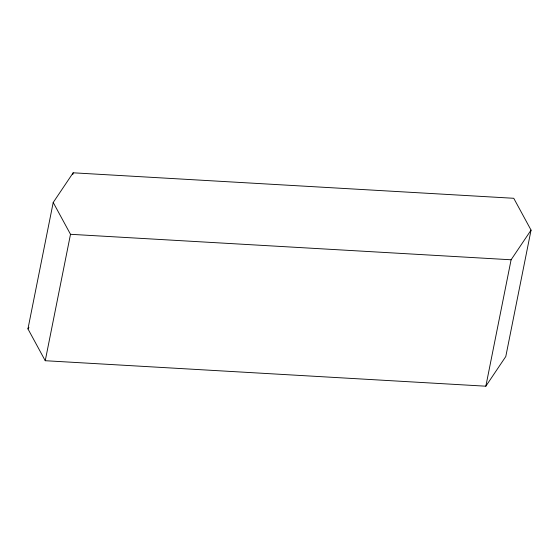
<?xml version="1.0" encoding="UTF-8"?>
<svg xmlns="http://www.w3.org/2000/svg" width="559" height="559" viewBox="0 0 559 559"><rect width="100%" height="100%" fill="white"/><g stroke="black" fill="none" stroke-linecap="round" stroke-linejoin="round"><path stroke-width="0.84" d="M27.95 328.888L53.21 202.477L73.159 172.801L513.756 198.284L531.05 230.112L505.79 356.523L485.841 386.199L45.244 360.716L27.95 328.888L28.921 327.441M72.817 174.513L73.159 172.801M45.244 360.716L70.504 234.298L53.21 202.477M485.841 386.199L511.101 259.781L531.05 230.112M70.504 234.298L511.101 259.781"/></g></svg>
